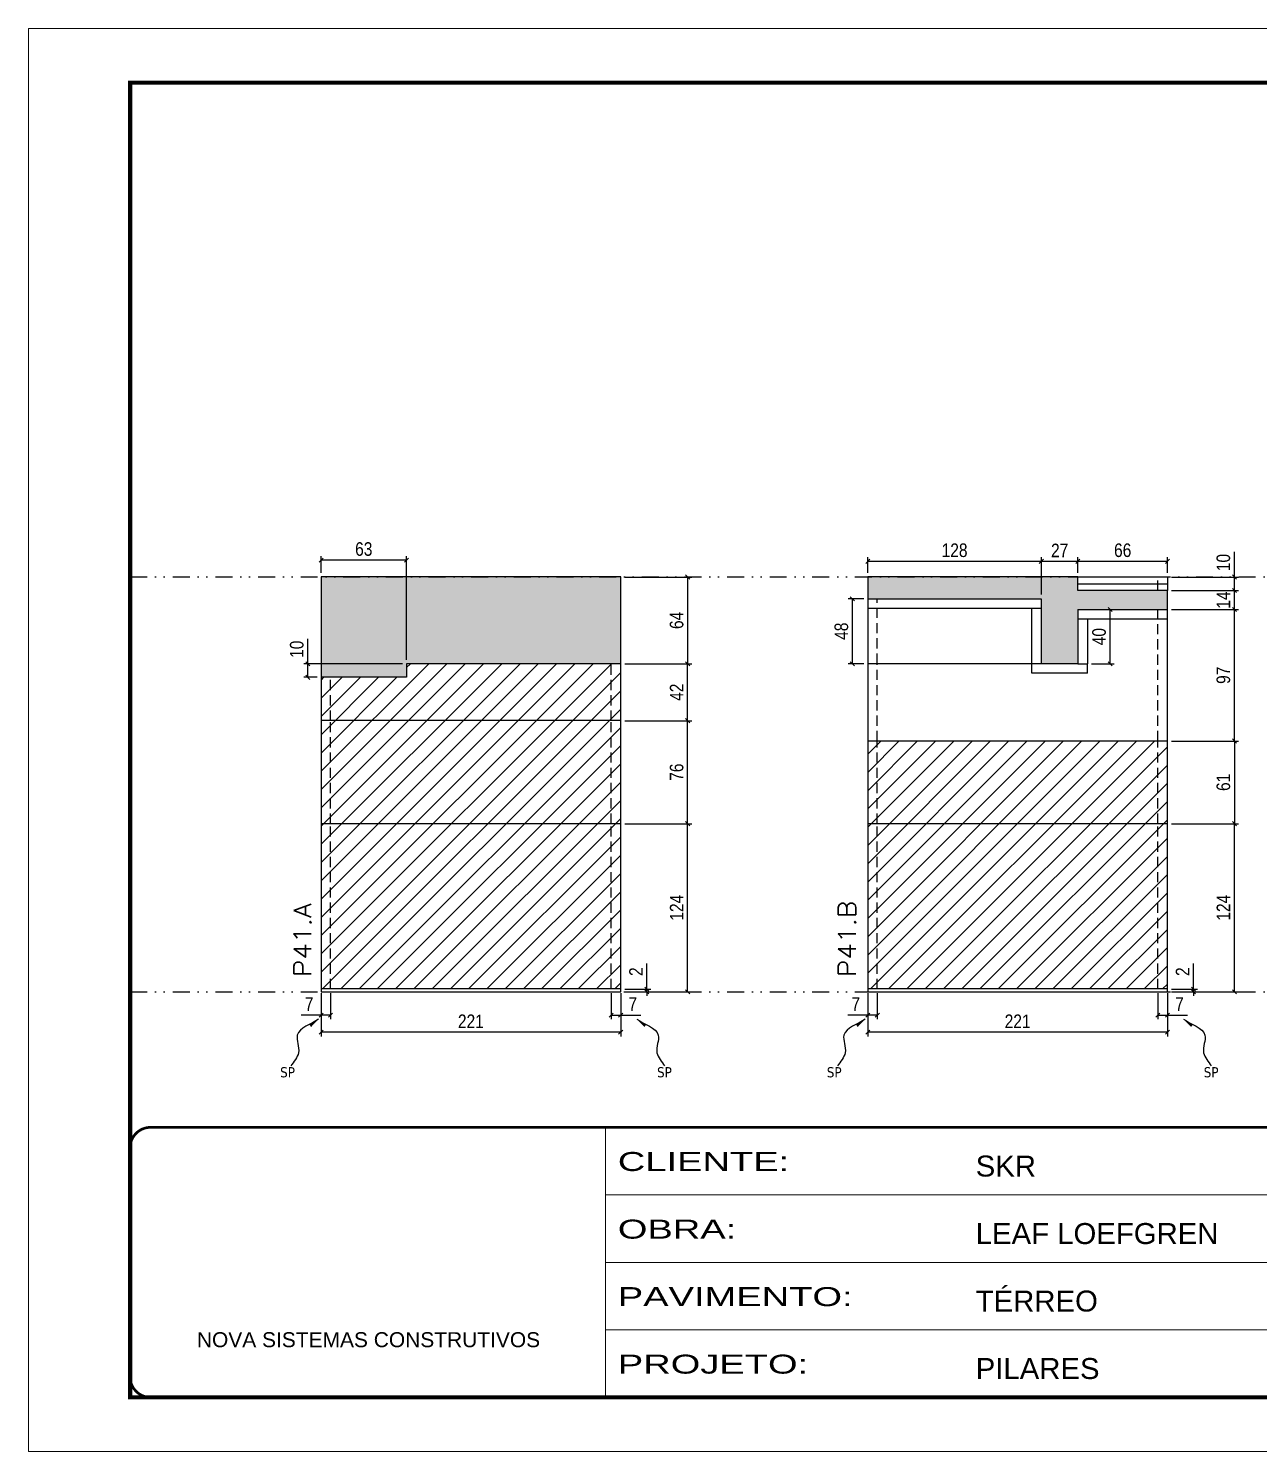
# Model space of a CAD drawing. Extents: x 14400 to 27878, y -21631 to 6985.
# Drawn here: x 17583 to 18491, y -8997 to -7947 of the extents above; entities that cross this region are included whole.
import ezdxf

# ---------------------------------------------------------------- set-up
doc = ezdxf.new("R2010")
doc.units = 0
for name, pattern in [('CONTINUO', [0]), ('DASHED', [0.75, 0.5, -0.25]), ('DIVIDE2', [0.625, 0.25, -0.125, 0, -0.125, 0, -0.125]), ('HIDDEN', [0.375, 0.25, -0.125])]:
    doc.linetypes.add(name, pattern=pattern)
for name, color, linetype in [('COTA', 241, 'Continuous'), ('Nível', 160, 'Continuous'), ('Painéis', 200, 'Continuous'), ('SARR_2.2x10', 60, 'Continuous'), ('SARR_2.2x7', 40, 'Continuous'), ('Sarrafo de Pressão', 42, 'HIDDEN'), ('texto', 7, 'Continuous')]:
    doc.layers.add(name, color=color, linetype=linetype)
for name, color, linetype, lineweight in [('Folhas', 255, 'Continuous', 9), ('Hachura', 251, 'Continuous', 9), ('SARRAFO DE PRESSAO', 251, 'DASHED', 9), ('Texto Seção', 7, 'Continuous', 15)]:
    doc.layers.add(name, color=color, linetype=linetype, lineweight=lineweight)
doc.styles.add('ARIAL', font='arial.ttf')
doc.styles.add('COTA TECNICA', font='techl___.ttf', dxfattribs={"height": 10})
doc.styles.add('COTA TECNICA-50', font='techl___.ttf', dxfattribs={"height": 10})
doc.styles.add('REGUA-120', font='ROMANS.shx', dxfattribs={"height": 15})
doc.styles.get("Standard").update_dxf_attribs({"font": 'arial.ttf'})
doc.styles.add('Tecnologia', font='')
doc.styles.get('Tecnologia').set_extended_font_data('Forgotten Futurist')
doc.dimstyles.new('COTA PAINEL-50', dxfattribs={"dimtxt": 10, "dimasz": 3, "dimexe": 3, "dimexo": 3, "dimgap": 3, "dimtad": 1, "dimdec": 1, "dimzin": 12, "dimdsep": 46, "dimtxsty": 'COTA TECNICA-50', "dimblk1": 'OBLIQUE', "dimblk2": 'OBLIQUE', "dimsah": 1, "dimcen": 0.9, "dimclrd": 4, "dimclre": 4, "dimclrt": 240, "dimadec": 1, "dimazin": 3, "dimtfac": 1, "dimtdec": 1, "dimtmove": 0, "dimatfit": 3, "dimfxl": 1, "dimtolj": 1, "dimtzin": 12, "dimarcsym": 0})
doc.dimstyles.new('PAINEL', dxfattribs={"dimtxt": 10, "dimasz": 3, "dimexe": 3, "dimexo": 3, "dimgap": 3, "dimtad": 1, "dimdec": 1, "dimzin": 12, "dimdsep": 46, "dimtxsty": 'COTA TECNICA', "dimblk1": 'OBLIQUE', "dimblk2": 'OBLIQUE', "dimsah": 1, "dimcen": 0.9, "dimclrd": 4, "dimclre": 4, "dimclrt": 240, "dimadec": 1, "dimazin": 3, "dimtfac": 1, "dimtdec": 1, "dimtmove": 0, "dimatfit": 3, "dimfxl": 1, "dimtolj": 1, "dimtzin": 12, "dimarcsym": 0})
doc.dimstyles.get("Standard").update_dxf_attribs({"dimtxt": 0.18, "dimasz": 0.18, "dimexe": 0.18, "dimexo": 0.0625, "dimgap": 0.09, "dimtad": 0, "dimtih": 1, "dimtoh": 1, "dimdec": 4, "dimzin": 0, "dimdsep": 46, "dimtxsty": 'Standard', "dimcen": 0.09, "dimadec": 0, "dimazin": 0, "dimtfac": 1, "dimtdec": 4, "dimtofl": 0, "dimtmove": 0, "dimatfit": 3, "dimfxl": 1, "dimtolj": 1, "dimtzin": 0, "dimarcsym": 0})

# ---------------------------------------------------------------- blocks, each defined once
blk = doc.blocks.new('9999999999')
at = {"color": 30, "linetype": 'CONTINUO'}
for p, q in [((98564.6, 34230.2), (98564.6, 34429.4)), ((98564.6, 34379.6), (99584, 34379.6)), ((98564.6, 34329.8), (99488, 34329.8)), ((98564.6, 34280), (99488, 34280))]:
    blk.add_line(p, q, dxfattribs=at)
at = {"color": 30, "linetype": 'CONTINUO', "const_width": 2}
blk.add_lwpolyline([(99584, 34230.2), (99584, 34414.4, 0.414214), (99569, 34429.4), (98229, 34429.4, 0.414214), (98214, 34414.4), (98214, 34245.2, 0.414214), (98229, 34230.2), (99584, 34230.2)], format="xyb", dxfattribs=at)
at = {"layer": 'Folhas'}
blk.add_lwpolyline([(98139, 34190.2), (99624, 34190.2), (99624, 35240.2), (98139, 35240.2)], close=True, dxfattribs=at)
at = {"layer": 'Folhas', "color": 30, "const_width": 3}
blk.add_lwpolyline([(98214, 34230.2), (99584, 34230.2), (99584, 35200.2), (98214, 35200.2)], close=True, dxfattribs=at)
at = {"color": 7, "linetype": 'Continuous', "ltscale": 5, "style": 'ARIAL'}
for s, height, p in [('SKR', 15.48, (98837.7, 34393.1)), ('LEAF LOEFGREN', 15.483, (98837.7, 34343.3)), ('TÉRREO', 15.48, (98837.7, 34293.5)), ('NOVA SISTEMAS CONSTRUTIVOS', 11.059, (98263.2, 34267.2)), ('PILARES', 15.48, (98837.7, 34243.7))]:
    blk.add_text(s, height=height, dxfattribs=at).set_placement(p)
at = {"layer": 'Folhas', "color": 7, "style": 'Tecnologia', "width": 1.5}
for s, p in [('CLIENTE:', (98573.7, 34397.2)), ('OBRA:', (98573.7, 34347.3)), ('PAVIMENTO:', (98573.7, 34297.5)), ('PROJETO:', (98573.7, 34247.7))]:
    blk.add_text(s, height=14, dxfattribs=at).set_placement(p)
blk = doc.blocks.new('_Oblique')
at = {"color": 0, "linetype": 'ByBlock', "lineweight": -2}
blk.add_line((-0.5, -0.5), (0.5, 0.5), dxfattribs=at)
blk = doc.blocks.new('*D1595')
at = {"layer": 'COTA', "color": 4, "lineweight": -2, "transparency": 16777216}
for p, q in [((17799.3, -8658.5), (17799.3, -8690.4)), ((18020.3, -8658.5), (18020.3, -8690.4)), ((18020.3, -8687.4), (17799.3, -8687.4))]:
    blk.add_line(p, q, dxfattribs=at)
at = {"layer": 'Defpoints', "color": 0, "transparency": 16777216}
for p in [(17799.3, -8655.5), (18020.3, -8655.5), (17799.3, -8687.4)]:
    blk.add_point(p, dxfattribs=at)
at = {"layer": 'COTA', "color": 4, "lineweight": -2, "transparency": 16777216, "xscale": 3, "yscale": 3, "zscale": 3, "rotation": 180}
blk.add_blockref('_Oblique', (17799.3, -8687.4), dxfattribs=at)
at = {"layer": 'COTA', "color": 4, "lineweight": -2, "transparency": 16777216, "xscale": 3, "yscale": 3, "zscale": 3}
blk.add_blockref('_Oblique', (18020.3, -8687.4), dxfattribs=at)
at = {"layer": 'COTA', "color": 240, "transparency": 16777216, "insert": (17909.8, -8679.3), "char_height": 10, "attachment_point": 5, "style": 'COTA TECNICA'}
blk.add_mtext('\\A1;221', dxfattribs=at)
blk = doc.blocks.new('*D1596')
at = {"layer": 'COTA', "color": 4, "lineweight": -2, "transparency": 16777216}
for p, q in [((18013.3, -8658.5), (18013.3, -8677.7)), ((18020.3, -8660.5), (18020.3, -8677.7)), ((18013.3, -8674.7), (18020.3, -8674.7)), ((18020.3, -8674.7), (18035.1, -8674.7))]:
    blk.add_line(p, q, dxfattribs=at)
at = {"layer": 'Defpoints', "color": 0, "transparency": 16777216}
for p in [(18013.3, -8655.5), (18020.3, -8657.5), (18020.3, -8674.7)]:
    blk.add_point(p, dxfattribs=at)
at = {"layer": 'COTA', "color": 4, "lineweight": -2, "transparency": 16777216, "xscale": 3, "yscale": 3, "zscale": 3, "rotation": 180}
blk.add_blockref('_Oblique', (18013.3, -8674.7), dxfattribs=at)
at = {"layer": 'COTA', "color": 4, "lineweight": -2, "transparency": 16777216, "xscale": 3, "yscale": 3, "zscale": 3}
blk.add_blockref('_Oblique', (18020.3, -8674.7), dxfattribs=at)
at = {"layer": 'COTA', "color": 240, "transparency": 16777216, "insert": (18029.2, -8666.6), "char_height": 10, "attachment_point": 5, "style": 'COTA TECNICA-50'}
blk.add_mtext('\\A1;7', dxfattribs=at)
blk = doc.blocks.new('*D1597')
at = {"layer": 'COTA', "color": 4, "lineweight": -2, "transparency": 16777216}
for p, q in [((17799.3, -8660.5), (17799.3, -8677.7)), ((17806.3, -8658.5), (17806.3, -8677.7)), ((17799.3, -8674.7), (17784.6, -8674.7)), ((17806.3, -8674.7), (17799.3, -8674.7))]:
    blk.add_line(p, q, dxfattribs=at)
at = {"layer": 'Defpoints', "color": 0, "transparency": 16777216}
for p in [(17799.3, -8657.5), (17806.3, -8655.5), (17799.3, -8674.7)]:
    blk.add_point(p, dxfattribs=at)
at = {"layer": 'COTA', "color": 4, "lineweight": -2, "transparency": 16777216, "xscale": 3, "yscale": 3, "zscale": 3, "rotation": 180}
blk.add_blockref('_Oblique', (17799.3, -8674.7), dxfattribs=at)
at = {"layer": 'COTA', "color": 4, "lineweight": -2, "transparency": 16777216, "xscale": 3, "yscale": 3, "zscale": 3}
blk.add_blockref('_Oblique', (17806.3, -8674.7), dxfattribs=at)
at = {"layer": 'COTA', "color": 240, "transparency": 16777216, "insert": (17790.5, -8666.6), "char_height": 10, "attachment_point": 5, "style": 'COTA TECNICA-50'}
blk.add_mtext('\\A1;7', dxfattribs=at)
blk = doc.blocks.new('*D1598')
at = {"layer": 'COTA', "color": 4, "lineweight": -2, "transparency": 16777216}
for p, q in [((18039.6, -8655.5), (18039.6, -8636.7)), ((18023.3, -8655.5), (18042.6, -8655.5)), ((18023.3, -8657.5), (18042.6, -8657.5)), ((18039.6, -8657.5), (18039.6, -8655.5)), ((18039.6, -8657.5), (18039.6, -8660.5))]:
    blk.add_line(p, q, dxfattribs=at)
at = {"layer": 'Defpoints', "color": 0, "transparency": 16777216}
for p in [(18020.3, -8655.5), (18020.3, -8657.5), (18039.6, -8657.5)]:
    blk.add_point(p, dxfattribs=at)
at = {"layer": 'COTA', "color": 4, "lineweight": -2, "transparency": 16777216, "xscale": 3, "yscale": 3, "zscale": 3}
for p, rotation in [((18039.6, -8655.5), 270), ((18039.6, -8657.5), 90)]:
    blk.add_blockref('_Oblique', p, dxfattribs=dict(at, rotation=rotation))
at = {"layer": 'COTA', "color": 240, "transparency": 16777216, "insert": (18031.6, -8642.7), "char_height": 10, "attachment_point": 5, "rotation": 90, "style": 'COTA TECNICA-50'}
blk.add_mtext('\\A1;2', dxfattribs=at)
blk = doc.blocks.new('*D1599')
at = {"layer": 'COTA', "color": 4, "linetype": 'ByBlock', "lineweight": -2, "transparency": 16777216}
for p, q in [((18023.3, -8533.5), (18072.7, -8533.5)), ((18069.7, -8657.5), (18069.7, -8533.5)), ((18023.3, -8657.5), (18072.7, -8657.5))]:
    blk.add_line(p, q, dxfattribs=at)
at = {"layer": 'Defpoints', "color": 0, "linetype": 'ByBlock', "transparency": 16777216}
for p in [(18020.3, -8533.5), (18069.7, -8533.5), (18020.3, -8657.5)]:
    blk.add_point(p, dxfattribs=at)
at = {"layer": 'COTA', "color": 4, "linetype": 'ByBlock', "lineweight": -2, "transparency": 16777216, "xscale": 3, "yscale": 3, "zscale": 3}
for p, rotation in [((18069.7, -8533.5), 90), ((18069.7, -8657.5), 270)]:
    blk.add_blockref('_Oblique', p, dxfattribs=dict(at, rotation=rotation))
at = {"layer": 'COTA', "color": 240, "linetype": 'ByBlock', "transparency": 16777216, "insert": (18061.6, -8595.5), "char_height": 10, "attachment_point": 5, "rotation": 90, "style": 'COTA TECNICA'}
blk.add_mtext('\\A1;124', dxfattribs=at)
blk = doc.blocks.new('*D1600')
at = {"layer": 'COTA', "color": 4, "linetype": 'ByBlock', "lineweight": -2, "transparency": 16777216}
for p, q in [((18023.3, -8533.5), (18072.7, -8533.5)), ((18069.7, -8657.5), (18069.7, -8533.5)), ((18023.3, -8657.5), (18072.7, -8657.5))]:
    blk.add_line(p, q, dxfattribs=at)
at = {"layer": 'Defpoints', "color": 0, "linetype": 'ByBlock', "transparency": 16777216}
for p in [(18020.3, -8533.5), (18069.7, -8533.5), (18020.3, -8657.5)]:
    blk.add_point(p, dxfattribs=at)
at = {"layer": 'COTA', "color": 4, "linetype": 'ByBlock', "lineweight": -2, "transparency": 16777216, "xscale": 3, "yscale": 3, "zscale": 3}
for p, rotation in [((18069.7, -8533.5), 90), ((18069.7, -8657.5), 270)]:
    blk.add_blockref('_Oblique', p, dxfattribs=dict(at, rotation=rotation))
at = {"layer": 'COTA', "color": 240, "linetype": 'ByBlock', "transparency": 16777216, "insert": (18061.6, -8595.5), "char_height": 10, "attachment_point": 5, "rotation": 90, "style": 'COTA TECNICA'}
blk.add_mtext('\\A1;124', dxfattribs=at)
blk = doc.blocks.new('*D1606')
at = {"layer": 'COTA', "color": 4, "lineweight": -2, "transparency": 16777216}
for p, q in [((18023.3, -8457.5), (18072.7, -8457.5)), ((18069.7, -8533.5), (18069.7, -8457.5)), ((18023.3, -8533.5), (18072.7, -8533.5))]:
    blk.add_line(p, q, dxfattribs=at)
at = {"layer": 'Defpoints', "color": 0, "transparency": 16777216}
for p in [(18020.3, -8457.5), (18069.7, -8457.5), (18020.3, -8533.5)]:
    blk.add_point(p, dxfattribs=at)
at = {"layer": 'COTA', "color": 4, "lineweight": -2, "transparency": 16777216, "xscale": 3, "yscale": 3, "zscale": 3}
for p, rotation in [((18069.7, -8457.5), 90), ((18069.7, -8533.5), 270)]:
    blk.add_blockref('_Oblique', p, dxfattribs=dict(at, rotation=rotation))
at = {"layer": 'COTA', "color": 240, "transparency": 16777216, "insert": (18061.6, -8495.5), "char_height": 10, "attachment_point": 5, "rotation": 90, "style": 'COTA TECNICA'}
blk.add_mtext('\\A1;76', dxfattribs=at)
blk = doc.blocks.new('*D1604')
at = {"layer": 'COTA', "color": 4, "lineweight": -2, "transparency": 16777216}
for p, q in [((18023.3, -8351.5), (18072.7, -8351.5)), ((18069.7, -8351.5), (18069.7, -8415.5)), ((18023.3, -8415.5), (18072.7, -8415.5))]:
    blk.add_line(p, q, dxfattribs=at)
at = {"layer": 'Defpoints', "color": 0, "transparency": 16777216}
for p in [(18020.3, -8351.5), (18020.3, -8415.5), (18069.7, -8415.5)]:
    blk.add_point(p, dxfattribs=at)
at = {"layer": 'COTA', "color": 4, "lineweight": -2, "transparency": 16777216, "xscale": 3, "yscale": 3, "zscale": 3}
for p, rotation in [((18069.7, -8351.5), 90), ((18069.7, -8415.5), 270)]:
    blk.add_blockref('_Oblique', p, dxfattribs=dict(at, rotation=rotation))
at = {"layer": 'COTA', "color": 240, "transparency": 16777216, "insert": (18061.6, -8383.5), "char_height": 10, "attachment_point": 5, "rotation": 90, "style": 'COTA TECNICA'}
blk.add_mtext('\\A1;64', dxfattribs=at)
blk = doc.blocks.new('*D1589')
at = {"layer": 'COTA', "color": 4, "lineweight": -2, "transparency": 16777216}
for p, q in [((18202.6, -8658.5), (18202.6, -8690.4)), ((18423.6, -8658.5), (18423.6, -8690.4)), ((18423.6, -8687.4), (18202.6, -8687.4))]:
    blk.add_line(p, q, dxfattribs=at)
at = {"layer": 'Defpoints', "color": 0, "transparency": 16777216}
for p in [(18202.6, -8655.5), (18423.6, -8655.5), (18202.6, -8687.4)]:
    blk.add_point(p, dxfattribs=at)
at = {"layer": 'COTA', "color": 4, "lineweight": -2, "transparency": 16777216, "xscale": 3, "yscale": 3, "zscale": 3, "rotation": 180}
blk.add_blockref('_Oblique', (18202.6, -8687.4), dxfattribs=at)
at = {"layer": 'COTA', "color": 4, "lineweight": -2, "transparency": 16777216, "xscale": 3, "yscale": 3, "zscale": 3}
blk.add_blockref('_Oblique', (18423.6, -8687.4), dxfattribs=at)
at = {"layer": 'COTA', "color": 240, "transparency": 16777216, "insert": (18313.1, -8679.3), "char_height": 10, "attachment_point": 5, "style": 'COTA TECNICA'}
blk.add_mtext('\\A1;221', dxfattribs=at)
blk = doc.blocks.new('*D1590')
at = {"layer": 'COTA', "color": 4, "lineweight": -2, "transparency": 16777216}
for p, q in [((18416.6, -8658.5), (18416.6, -8677.7)), ((18423.6, -8660.5), (18423.6, -8677.7)), ((18416.6, -8674.7), (18423.6, -8674.7)), ((18423.6, -8674.7), (18438.3, -8674.7))]:
    blk.add_line(p, q, dxfattribs=at)
at = {"layer": 'Defpoints', "color": 0, "transparency": 16777216}
for p in [(18416.6, -8655.5), (18423.6, -8657.5), (18423.6, -8674.7)]:
    blk.add_point(p, dxfattribs=at)
at = {"layer": 'COTA', "color": 4, "lineweight": -2, "transparency": 16777216, "xscale": 3, "yscale": 3, "zscale": 3, "rotation": 180}
blk.add_blockref('_Oblique', (18416.6, -8674.7), dxfattribs=at)
at = {"layer": 'COTA', "color": 4, "lineweight": -2, "transparency": 16777216, "xscale": 3, "yscale": 3, "zscale": 3}
blk.add_blockref('_Oblique', (18423.6, -8674.7), dxfattribs=at)
at = {"layer": 'COTA', "color": 240, "transparency": 16777216, "insert": (18432.5, -8666.6), "char_height": 10, "attachment_point": 5, "style": 'COTA TECNICA-50'}
blk.add_mtext('\\A1;7', dxfattribs=at)
blk = doc.blocks.new('*D1591')
at = {"layer": 'COTA', "color": 4, "lineweight": -2, "transparency": 16777216}
for p, q in [((18202.6, -8660.5), (18202.6, -8677.7)), ((18209.6, -8658.5), (18209.6, -8677.7)), ((18202.6, -8674.7), (18187.9, -8674.7)), ((18209.6, -8674.7), (18202.6, -8674.7))]:
    blk.add_line(p, q, dxfattribs=at)
at = {"layer": 'Defpoints', "color": 0, "transparency": 16777216}
for p in [(18202.6, -8657.5), (18209.6, -8655.5), (18202.6, -8674.7)]:
    blk.add_point(p, dxfattribs=at)
at = {"layer": 'COTA', "color": 4, "lineweight": -2, "transparency": 16777216, "xscale": 3, "yscale": 3, "zscale": 3, "rotation": 180}
blk.add_blockref('_Oblique', (18202.6, -8674.7), dxfattribs=at)
at = {"layer": 'COTA', "color": 4, "lineweight": -2, "transparency": 16777216, "xscale": 3, "yscale": 3, "zscale": 3}
blk.add_blockref('_Oblique', (18209.6, -8674.7), dxfattribs=at)
at = {"layer": 'COTA', "color": 240, "transparency": 16777216, "insert": (18193.7, -8666.6), "char_height": 10, "attachment_point": 5, "style": 'COTA TECNICA-50'}
blk.add_mtext('\\A1;7', dxfattribs=at)
blk = doc.blocks.new('*D1592')
at = {"layer": 'COTA', "color": 4, "lineweight": -2, "transparency": 16777216}
for p, q in [((18442.8, -8655.5), (18442.8, -8636.7)), ((18426.6, -8655.5), (18445.8, -8655.5)), ((18426.6, -8657.5), (18445.8, -8657.5)), ((18442.8, -8657.5), (18442.8, -8655.5)), ((18442.8, -8657.5), (18442.8, -8660.5))]:
    blk.add_line(p, q, dxfattribs=at)
at = {"layer": 'Defpoints', "color": 0, "transparency": 16777216}
for p in [(18423.6, -8655.5), (18423.6, -8657.5), (18442.8, -8657.5)]:
    blk.add_point(p, dxfattribs=at)
at = {"layer": 'COTA', "color": 4, "lineweight": -2, "transparency": 16777216, "xscale": 3, "yscale": 3, "zscale": 3}
for p, rotation in [((18442.8, -8655.5), 270), ((18442.8, -8657.5), 90)]:
    blk.add_blockref('_Oblique', p, dxfattribs=dict(at, rotation=rotation))
at = {"layer": 'COTA', "color": 240, "transparency": 16777216, "insert": (18434.8, -8642.7), "char_height": 10, "attachment_point": 5, "rotation": 90, "style": 'COTA TECNICA-50'}
blk.add_mtext('\\A1;2', dxfattribs=at)
blk = doc.blocks.new('*D1593')
at = {"layer": 'COTA', "color": 4, "linetype": 'ByBlock', "lineweight": -2, "transparency": 16777216}
for p, q in [((18426.6, -8533.5), (18476, -8533.5)), ((18473, -8657.5), (18473, -8533.5)), ((18426.6, -8657.5), (18476, -8657.5))]:
    blk.add_line(p, q, dxfattribs=at)
at = {"layer": 'Defpoints', "color": 0, "linetype": 'ByBlock', "transparency": 16777216}
for p in [(18423.6, -8533.5), (18473, -8533.5), (18423.6, -8657.5)]:
    blk.add_point(p, dxfattribs=at)
at = {"layer": 'COTA', "color": 4, "linetype": 'ByBlock', "lineweight": -2, "transparency": 16777216, "xscale": 3, "yscale": 3, "zscale": 3}
for p, rotation in [((18473, -8533.5), 90), ((18473, -8657.5), 270)]:
    blk.add_blockref('_Oblique', p, dxfattribs=dict(at, rotation=rotation))
at = {"layer": 'COTA', "color": 240, "linetype": 'ByBlock', "transparency": 16777216, "insert": (18464.9, -8595.5), "char_height": 10, "attachment_point": 5, "rotation": 90, "style": 'COTA TECNICA'}
blk.add_mtext('\\A1;124', dxfattribs=at)
blk = doc.blocks.new('*D1594')
at = {"layer": 'COTA', "color": 4, "linetype": 'ByBlock', "lineweight": -2, "transparency": 16777216}
for p, q in [((18426.6, -8533.5), (18476, -8533.5)), ((18473, -8657.5), (18473, -8533.5)), ((18426.6, -8657.5), (18476, -8657.5))]:
    blk.add_line(p, q, dxfattribs=at)
at = {"layer": 'Defpoints', "color": 0, "linetype": 'ByBlock', "transparency": 16777216}
for p in [(18423.6, -8533.5), (18473, -8533.5), (18423.6, -8657.5)]:
    blk.add_point(p, dxfattribs=at)
at = {"layer": 'COTA', "color": 4, "linetype": 'ByBlock', "lineweight": -2, "transparency": 16777216, "xscale": 3, "yscale": 3, "zscale": 3}
for p, rotation in [((18473, -8533.5), 90), ((18473, -8657.5), 270)]:
    blk.add_blockref('_Oblique', p, dxfattribs=dict(at, rotation=rotation))
at = {"layer": 'COTA', "color": 240, "linetype": 'ByBlock', "transparency": 16777216, "insert": (18464.9, -8595.5), "char_height": 10, "attachment_point": 5, "rotation": 90, "style": 'COTA TECNICA'}
blk.add_mtext('\\A1;124', dxfattribs=at)
blk = doc.blocks.new('*D1605')
at = {"layer": 'COTA', "color": 4, "lineweight": -2, "transparency": 16777216}
for p, q in [((18426.6, -8375.5), (18476, -8375.5)), ((18473, -8472.5), (18473, -8375.5)), ((18426.6, -8472.5), (18476, -8472.5))]:
    blk.add_line(p, q, dxfattribs=at)
at = {"layer": 'Defpoints', "color": 0, "transparency": 16777216}
for p in [(18423.6, -8375.5), (18473, -8375.5), (18423.6, -8472.5)]:
    blk.add_point(p, dxfattribs=at)
at = {"layer": 'COTA', "color": 4, "lineweight": -2, "transparency": 16777216, "xscale": 3, "yscale": 3, "zscale": 3}
for p, rotation in [((18473, -8375.5), 90), ((18473, -8472.5), 270)]:
    blk.add_blockref('_Oblique', p, dxfattribs=dict(at, rotation=rotation))
at = {"layer": 'COTA', "color": 240, "transparency": 16777216, "insert": (18464.9, -8424), "char_height": 10, "attachment_point": 5, "rotation": 90, "style": 'COTA TECNICA'}
blk.add_mtext('\\A1;97', dxfattribs=at)
blk = doc.blocks.new('*D1608')
at = {"layer": 'COTA', "color": 4, "lineweight": -2, "transparency": 16777216}
for p, q in [((18426.6, -8361.5), (18476, -8361.5)), ((18473, -8375.5), (18473, -8361.5)), ((18426.6, -8375.5), (18476, -8375.5))]:
    blk.add_line(p, q, dxfattribs=at)
at = {"layer": 'Defpoints', "color": 0, "transparency": 16777216}
for p in [(18423.6, -8361.5), (18473, -8361.5), (18423.6, -8375.5)]:
    blk.add_point(p, dxfattribs=at)
at = {"layer": 'COTA', "color": 4, "lineweight": -2, "transparency": 16777216, "xscale": 3, "yscale": 3, "zscale": 3}
for p, rotation in [((18473, -8361.5), 90), ((18473, -8375.5), 270)]:
    blk.add_blockref('_Oblique', p, dxfattribs=dict(at, rotation=rotation))
at = {"layer": 'COTA', "color": 240, "transparency": 16777216, "insert": (18464.9, -8368.5), "char_height": 10, "attachment_point": 5, "rotation": 90, "style": 'COTA TECNICA'}
blk.add_mtext('\\A1;14', dxfattribs=at)
blk = doc.blocks.new('*D1609')
at = {"layer": 'COTA', "color": 4, "lineweight": -2, "transparency": 16777216}
for p, q in [((18426.6, -8472.5), (18476, -8472.5)), ((18473, -8472.5), (18473, -8533.5)), ((18426.6, -8533.5), (18476, -8533.5))]:
    blk.add_line(p, q, dxfattribs=at)
at = {"layer": 'Defpoints', "color": 0, "transparency": 16777216}
for p in [(18423.6, -8472.5), (18423.6, -8533.5), (18473, -8533.5)]:
    blk.add_point(p, dxfattribs=at)
at = {"layer": 'COTA', "color": 4, "lineweight": -2, "transparency": 16777216, "xscale": 3, "yscale": 3, "zscale": 3}
for p, rotation in [((18473, -8472.5), 90), ((18473, -8533.5), 270)]:
    blk.add_blockref('_Oblique', p, dxfattribs=dict(at, rotation=rotation))
at = {"layer": 'COTA', "color": 240, "transparency": 16777216, "insert": (18464.9, -8503), "char_height": 10, "attachment_point": 5, "rotation": 90, "style": 'COTA TECNICA'}
blk.add_mtext('\\A1;61', dxfattribs=at)
blk = doc.blocks.new('*D2380')
at = {"layer": 'COTA', "color": 4, "lineweight": -2, "transparency": 16777216}
for p, q in [((18023.3, -8415.5), (18072.7, -8415.5)), ((18069.7, -8457.5), (18069.7, -8415.5)), ((18023.3, -8457.5), (18072.7, -8457.5))]:
    blk.add_line(p, q, dxfattribs=at)
at = {"layer": 'Defpoints', "color": 0, "transparency": 16777216}
for p in [(18020.3, -8415.5), (18069.7, -8415.5), (18020.3, -8457.5)]:
    blk.add_point(p, dxfattribs=at)
at = {"layer": 'COTA', "color": 4, "lineweight": -2, "transparency": 16777216, "xscale": 3, "yscale": 3, "zscale": 3}
for p, rotation in [((18069.7, -8415.5), 90), ((18069.7, -8457.5), 270)]:
    blk.add_blockref('_Oblique', p, dxfattribs=dict(at, rotation=rotation))
at = {"layer": 'COTA', "color": 240, "transparency": 16777216, "insert": (18061.6, -8436.5), "char_height": 10, "attachment_point": 5, "rotation": 90, "style": 'COTA TECNICA'}
blk.add_mtext('\\A1;42', dxfattribs=at)
blk = doc.blocks.new('*D2381')
at = {"layer": 'COTA', "color": 4, "lineweight": -2, "transparency": 16777216}
for p, q in [((17799.3, -8348.5), (17799.3, -8336.1)), ((17862.3, -8412.5), (17862.3, -8336.1)), ((17862.3, -8339.1), (17799.3, -8339.1))]:
    blk.add_line(p, q, dxfattribs=at)
at = {"layer": 'Defpoints', "color": 0, "transparency": 16777216}
for p in [(17799.3, -8339.1), (17799.3, -8351.5), (17862.3, -8415.5)]:
    blk.add_point(p, dxfattribs=at)
at = {"layer": 'COTA', "color": 4, "lineweight": -2, "transparency": 16777216, "xscale": 3, "yscale": 3, "zscale": 3, "rotation": 180}
blk.add_blockref('_Oblique', (17799.3, -8339.1), dxfattribs=at)
at = {"layer": 'COTA', "color": 4, "lineweight": -2, "transparency": 16777216, "xscale": 3, "yscale": 3, "zscale": 3}
blk.add_blockref('_Oblique', (17862.3, -8339.1), dxfattribs=at)
at = {"layer": 'COTA', "color": 240, "transparency": 16777216, "insert": (17830.8, -8330.9), "char_height": 10, "attachment_point": 5, "style": 'COTA TECNICA'}
blk.add_mtext('\\A1;63', dxfattribs=at)
blk = doc.blocks.new('*D2382')
at = {"layer": 'COTA', "color": 4, "lineweight": -2, "transparency": 16777216}
for p, q in [((17789.5, -8415.5), (17789.5, -8397)), ((17859.3, -8415.5), (17786.5, -8415.5)), ((17789.5, -8425.5), (17789.5, -8415.5)), ((17796.3, -8425.5), (17786.5, -8425.5))]:
    blk.add_line(p, q, dxfattribs=at)
at = {"layer": 'Defpoints', "color": 0, "transparency": 16777216}
for p in [(17789.5, -8415.5), (17862.3, -8415.5), (17799.3, -8425.5)]:
    blk.add_point(p, dxfattribs=at)
at = {"layer": 'COTA', "color": 4, "lineweight": -2, "transparency": 16777216, "xscale": 3, "yscale": 3, "zscale": 3}
for p, rotation in [((17789.5, -8415.5), 90), ((17789.5, -8425.5), 270)]:
    blk.add_blockref('_Oblique', p, dxfattribs=dict(at, rotation=rotation))
at = {"layer": 'COTA', "color": 240, "transparency": 16777216, "insert": (17781.4, -8404.8), "char_height": 10, "attachment_point": 5, "rotation": 90, "style": 'COTA TECNICA'}
blk.add_mtext('\\A1;10', dxfattribs=at)
blk = doc.blocks.new('*D2383')
at = {"layer": 'COTA', "color": 4, "lineweight": -2, "transparency": 16777216}
for p, q in [((18473, -8351.5), (18473, -8333)), ((18426.6, -8351.5), (18476, -8351.5)), ((18473, -8361.5), (18473, -8351.5)), ((18426.6, -8361.5), (18476, -8361.5))]:
    blk.add_line(p, q, dxfattribs=at)
at = {"layer": 'Defpoints', "color": 0, "transparency": 16777216}
for p in [(18423.6, -8351.5), (18473, -8351.5), (18423.6, -8361.5)]:
    blk.add_point(p, dxfattribs=at)
at = {"layer": 'COTA', "color": 4, "lineweight": -2, "transparency": 16777216, "xscale": 3, "yscale": 3, "zscale": 3}
for p, rotation in [((18473, -8351.5), 90), ((18473, -8361.5), 270)]:
    blk.add_blockref('_Oblique', p, dxfattribs=dict(at, rotation=rotation))
at = {"layer": 'COTA', "color": 240, "transparency": 16777216, "insert": (18464.9, -8340.8), "char_height": 10, "attachment_point": 5, "rotation": 90, "style": 'COTA TECNICA'}
blk.add_mtext('\\A1;10', dxfattribs=at)
blk = doc.blocks.new('*D2384')
at = {"layer": 'COTA', "color": 4, "lineweight": -2, "transparency": 16777216}
for p, q in [((18199.6, -8367.5), (18188.2, -8367.5)), ((18191.2, -8415.5), (18191.2, -8367.5)), ((18199.6, -8415.5), (18188.2, -8415.5))]:
    blk.add_line(p, q, dxfattribs=at)
at = {"layer": 'Defpoints', "color": 0, "transparency": 16777216}
for p in [(18191.2, -8367.5), (18202.6, -8367.5), (18202.6, -8415.5)]:
    blk.add_point(p, dxfattribs=at)
at = {"layer": 'COTA', "color": 4, "lineweight": -2, "transparency": 16777216, "xscale": 3, "yscale": 3, "zscale": 3}
for p, rotation in [((18191.2, -8367.5), 90), ((18191.2, -8415.5), 270)]:
    blk.add_blockref('_Oblique', p, dxfattribs=dict(at, rotation=rotation))
at = {"layer": 'COTA', "color": 240, "transparency": 16777216, "insert": (18183.1, -8391.5), "char_height": 10, "attachment_point": 5, "rotation": 90, "style": 'COTA TECNICA'}
blk.add_mtext('\\A1;48', dxfattribs=at)
blk = doc.blocks.new('*D2385')
at = {"layer": 'COTA', "color": 4, "lineweight": -2, "transparency": 16777216}
for p, q in [((18202.6, -8348.5), (18202.6, -8336.9)), ((18330.6, -8364.5), (18330.6, -8336.9)), ((18202.6, -8339.9), (18330.6, -8339.9))]:
    blk.add_line(p, q, dxfattribs=at)
at = {"layer": 'Defpoints', "color": 0, "transparency": 16777216}
for p in [(18330.6, -8339.9), (18202.6, -8351.5), (18330.6, -8367.5)]:
    blk.add_point(p, dxfattribs=at)
at = {"layer": 'COTA', "color": 4, "lineweight": -2, "transparency": 16777216, "xscale": 3, "yscale": 3, "zscale": 3, "rotation": 180}
blk.add_blockref('_Oblique', (18202.6, -8339.9), dxfattribs=at)
at = {"layer": 'COTA', "color": 4, "lineweight": -2, "transparency": 16777216, "xscale": 3, "yscale": 3, "zscale": 3}
blk.add_blockref('_Oblique', (18330.6, -8339.9), dxfattribs=at)
at = {"layer": 'COTA', "color": 240, "transparency": 16777216, "insert": (18266.6, -8331.8), "char_height": 10, "attachment_point": 5, "style": 'COTA TECNICA'}
blk.add_mtext('\\A1;128', dxfattribs=at)
blk = doc.blocks.new('*D2386')
at = {"layer": 'COTA', "color": 4, "lineweight": -2, "transparency": 16777216}
for p, q in [((18330.6, -8364.5), (18330.6, -8336.9)), ((18357.6, -8348.5), (18357.6, -8336.9)), ((18330.6, -8339.9), (18357.6, -8339.9))]:
    blk.add_line(p, q, dxfattribs=at)
at = {"layer": 'Defpoints', "color": 0, "transparency": 16777216}
for p in [(18357.6, -8339.9), (18357.6, -8351.5), (18330.6, -8367.5)]:
    blk.add_point(p, dxfattribs=at)
at = {"layer": 'COTA', "color": 4, "lineweight": -2, "transparency": 16777216, "xscale": 3, "yscale": 3, "zscale": 3, "rotation": 180}
blk.add_blockref('_Oblique', (18330.6, -8339.9), dxfattribs=at)
at = {"layer": 'COTA', "color": 4, "lineweight": -2, "transparency": 16777216, "xscale": 3, "yscale": 3, "zscale": 3}
blk.add_blockref('_Oblique', (18357.6, -8339.9), dxfattribs=at)
at = {"layer": 'COTA', "color": 240, "transparency": 16777216, "insert": (18344.1, -8331.9), "char_height": 10, "attachment_point": 5, "style": 'COTA TECNICA'}
blk.add_mtext('\\A1;27', dxfattribs=at)
blk = doc.blocks.new('*D2387')
at = {"layer": 'COTA', "color": 4, "lineweight": -2, "transparency": 16777216}
for p, q in [((18357.6, -8348.5), (18357.6, -8336.9)), ((18423.6, -8348.5), (18423.6, -8336.9)), ((18357.6, -8339.9), (18423.6, -8339.9))]:
    blk.add_line(p, q, dxfattribs=at)
at = {"layer": 'Defpoints', "color": 0, "transparency": 16777216}
for p in [(18423.6, -8339.9), (18357.6, -8351.5), (18423.6, -8351.5)]:
    blk.add_point(p, dxfattribs=at)
at = {"layer": 'COTA', "color": 4, "lineweight": -2, "transparency": 16777216, "xscale": 3, "yscale": 3, "zscale": 3, "rotation": 180}
blk.add_blockref('_Oblique', (18357.6, -8339.9), dxfattribs=at)
at = {"layer": 'COTA', "color": 4, "lineweight": -2, "transparency": 16777216, "xscale": 3, "yscale": 3, "zscale": 3}
blk.add_blockref('_Oblique', (18423.6, -8339.9), dxfattribs=at)
at = {"layer": 'COTA', "color": 240, "transparency": 16777216, "insert": (18390.6, -8331.8), "char_height": 10, "attachment_point": 5, "style": 'COTA TECNICA'}
blk.add_mtext('\\A1;66', dxfattribs=at)
blk = doc.blocks.new('*D2690')
at = {"layer": 'COTA', "color": 4, "lineweight": -2, "transparency": 16777216}
for p, q in [((18360.6, -8375.5), (18384.3, -8375.5)), ((18381.3, -8415.5), (18381.3, -8375.5)), ((18367.6, -8415.5), (18384.3, -8415.5))]:
    blk.add_line(p, q, dxfattribs=at)
at = {"layer": 'Defpoints', "color": 0, "transparency": 16777216}
for p in [(18357.6, -8375.5), (18381.3, -8375.5), (18364.6, -8415.5)]:
    blk.add_point(p, dxfattribs=at)
at = {"layer": 'COTA', "color": 4, "lineweight": -2, "transparency": 16777216, "xscale": 3, "yscale": 3, "zscale": 3}
for p, rotation in [((18381.3, -8375.5), 90), ((18381.3, -8415.5), 270)]:
    blk.add_blockref('_Oblique', p, dxfattribs=dict(at, rotation=rotation))
at = {"layer": 'COTA', "color": 240, "transparency": 16777216, "insert": (18373.2, -8395.5), "char_height": 10, "attachment_point": 5, "rotation": 90, "style": 'COTA TECNICA'}
blk.add_mtext('\\A1;40', dxfattribs=at)

msp = doc.modelspace()

# ---------------------------------------------------------------- hatches: boundary and pattern name
at = {"layer": 'COTA'}
h = msp.add_hatch(dxfattribs=at)
h.set_pattern_fill('AR-CONC', color=256, scale=0.03)
h.set_pattern_definition([(50, (-70.63, 0), (5.4655401, -0.4781726), [0.5715, -6.2865]), (355, (-70.63, 0), (-1.0573026, 5.7317054), [0.4572, -5.0292175]), (100.451445, (-70.1745, -0.04), (4.4082374, 5.2535326), [0.4857003, -5.3427073]), (46.1842, (-70.63, 1.524), (8.1323712, -1.2612698), [0.85725, -9.42975]), (96.635558, (-69.952, 1.419), (7.122124, 7.4227837), [0.7285507, -8.0140682]), (351.18415, (-70.63, 1.524), (7.122124, 7.4227837), [0.685799, -7.543792]), (21, (-69.868, 1.143), (4.5484317, -3.0679559), [0.5715, -6.2865]), (326, (-69.868, 1.143), (1.8540609, 5.525639), [0.4572, -5.0292]), (71.451445, (-69.489, 0.8873), (6.4024926, 2.457683), [0.4857003, -5.3426981]), (37.5, (-70.63, 0), (0.0926581, 2.53665117), [0, -4.96824, 0, -5.1054, 0, -5.04825]), (7.5, (-70.63, 0), (2.00458988, 3.00541724), [0, -2.91084, 0, -4.85394, 0, -1.92405]), (327.5, (-72.3292, 0), (4.06771786, -0.17186232), [0, -1.905, 0, -5.9436, 0, -7.8867]), (317.5, (-73.0912, 0), (4.44387544, 0.7627947), [0, -2.4765, 0, -3.94716, 0, -5.6007])])
h.paths.add_polyline_path([(18020.35, -8351.47), (17799.35, -8351.47), (17799.35, -8425.47), (17862.35, -8425.47), (17862.35, -8415.47), (18020.35, -8415.47)])
h = msp.add_hatch(dxfattribs=at)
h.set_pattern_fill('AR-CONC', color=256, scale=0.03)
h.set_pattern_definition([(50, (-138.9056, 0), (5.4655401, -0.4781726), [0.5715, -6.2865]), (355, (-138.9056, 0), (-1.0573026, 5.7317054), [0.4572, -5.0292175]), (100.451445, (-138.45, -0.04), (4.4082374, 5.2535326), [0.4857003, -5.3427073]), (46.1842, (-138.9056, 1.524), (8.1323712, -1.2612698), [0.85725, -9.42975]), (96.635558, (-138.228, 1.419), (7.122124, 7.4227837), [0.7285507, -8.0140682]), (351.18415, (-138.9056, 1.524), (7.122124, 7.4227837), [0.685799, -7.543792]), (21, (-138.1436, 1.143), (4.5484317, -3.0679559), [0.5715, -6.2865]), (326, (-138.1436, 1.143), (1.8540609, 5.525639), [0.4572, -5.0292]), (71.451445, (-137.7645, 0.8873), (6.4024926, 2.457683), [0.4857003, -5.3426981]), (37.5, (-138.9056, 0), (0.0926581, 2.53665117), [0, -4.96824, 0, -5.1054, 0, -5.04825]), (7.5, (-138.9056, 0), (2.00458988, 3.00541724), [0, -2.91084, 0, -4.85394, 0, -1.92405]), (327.5, (-140.6048, 0), (4.06771786, -0.17186232), [0, -1.905, 0, -5.9436, 0, -7.8867]), (317.5, (-141.367, 0), (4.44387544, 0.7627947), [0, -2.4765, 0, -3.94716, 0, -5.6007])])
h.paths.add_polyline_path([(18357.59, -8375.47), (18423.59, -8375.47), (18423.59, -8361.47), (18357.59, -8361.47), (18357.59, -8351.47), (18202.59, -8351.47), (18202.59, -8367.47), (18330.59, -8367.47), (18330.59, -8415.47), (18357.59, -8415.47)])
at = {"layer": 'Hachura', "linetype": 'ByBlock'}
h = msp.add_hatch(dxfattribs=at)
h.set_pattern_fill('ANSI31', color=256, scale=3)
h.paths.add_polyline_path([(18020.35, -8415.47), (17862.35, -8415.47), (17862.35, -8425.47), (17799.35, -8425.47), (17799.35, -8457.47), (18020.35, -8457.47)])
h.paths.add_polyline_path([(18020.35, -8457.47), (17799.35, -8457.47), (17799.35, -8533.47), (18020.35, -8533.47)])
h.paths.add_polyline_path([(18020.35, -8533.47), (17799.35, -8533.47), (17799.35, -8655.47), (18020.35, -8655.47)])
h.paths.add_polyline_path([(18423.59, -8533.47), (18202.59, -8533.47), (18202.59, -8655.47), (18423.59, -8655.47)])
h.paths.add_polyline_path([(18423.59, -8472.47), (18202.59, -8472.47), (18202.59, -8533.47), (18423.59, -8533.47)])
h.paths.add_polyline_path([(18642.05, -8457.47), (18612.05, -8457.47), (18612.05, -8655.47), (18642.05, -8655.47)])
h.paths.add_polyline_path([(18642.05, -8425.47), (18612.05, -8425.47), (18612.05, -8457.47), (18642.05, -8457.47)])
h.paths.add_polyline_path([(18872.39, -8415.47), (18842.39, -8415.47), (18842.39, -8457.47), (18872.39, -8457.47)])
h.paths.add_polyline_path([(18872.39, -8457.47), (18842.39, -8457.47), (18842.39, -8655.47), (18872.39, -8655.47)])

# ---------------------------------------------------------------- linework, layer by layer
at = {"layer": 'COTA'}
for p, q in [((18020.35, -8351.47), (17799.35, -8351.47)), ((17799.35, -8351.47), (17799.35, -8425.47)), ((18020.35, -8415.47), (18020.35, -8351.47)), ((18357.59, -8351.47), (18202.59, -8351.47)), ((18202.59, -8351.47), (18202.59, -8367.47)), ((18423.59, -8375.47), (18423.59, -8361.47)), ((18323.59, -8422.47), (18323.59, -8415.47)), ((18357.59, -8415.47), (18364.59, -8415.47)), ((18364.59, -8422.47), (18364.59, -8415.47))]:
    msp.add_line(p, q, dxfattribs=at)
at = {"layer": 'Nível', "color": 4, "linetype": 'DIVIDE2', "ltscale": 50}
for p, q in [((17658.47, -8351.47), (19028.47, -8351.47)), ((17658.47, -8657.47), (19028.47, -8657.47))]:
    msp.add_line(p, q, dxfattribs=at)
at = {"layer": 'Painéis'}
for p, q in [((18202.59, -8367.47), (18202.59, -8657.47)), ((18202.59, -8367.47), (18330.59, -8367.47)), ((18330.59, -8367.47), (18330.59, -8415.47)), ((18357.59, -8375.47), (18357.59, -8415.47)), ((18357.59, -8375.47), (18423.59, -8375.47)), ((18423.59, -8657.47), (18423.59, -8375.47)), ((18020.35, -8415.47), (17862.35, -8415.47)), ((17862.35, -8415.47), (17862.35, -8425.47)), ((18020.35, -8657.47), (18020.35, -8415.47)), ((18357.59, -8415.47), (18202.59, -8415.47)), ((17799.35, -8425.47), (17799.35, -8657.47)), ((17862.35, -8425.47), (17799.35, -8425.47)), ((18020.35, -8457.47), (17799.35, -8457.47)), ((18202.59, -8472.47), (18423.59, -8472.47)), ((17799.35, -8533.47), (18020.35, -8533.47)), ((18202.59, -8533.47), (18423.59, -8533.47)), ((17799.35, -8657.47), (18020.35, -8657.47)), ((18202.59, -8657.47), (18423.59, -8657.47))]:
    msp.add_line(p, q, dxfattribs=at)
for points in [[(18423.59, -8361.47), (18357.59, -8361.47), (18357.59, -8351.47), (18423.59, -8351.47)], [(18020.35, -8655.47), (17799.35, -8655.47), (17799.35, -8657.47), (18020.35, -8657.47)], [(18423.59, -8655.47), (18202.59, -8655.47), (18202.59, -8657.47), (18423.59, -8657.47)]]:
    msp.add_lwpolyline(points, close=True, dxfattribs=at)
at = {"layer": 'SARR_2.2x10'}
msp.add_line((18357.59, -8356.47), (18423.59, -8356.47), dxfattribs=at)
at = {"layer": 'SARR_2.2x7'}
for p, q in [((18202.59, -8374.47), (18330.59, -8374.47)), ((18323.59, -8415.47), (18323.59, -8374.47)), ((18357.59, -8382.47), (18423.59, -8382.47)), ((18364.59, -8382.47), (18364.59, -8415.47)), ((18364.59, -8422.47), (18323.59, -8422.47))]:
    msp.add_line(p, q, dxfattribs=at)
at = {"layer": 'Sarrafo de Pressão', "ltscale": 30}
for p, q in [((18416.59, -8361.47), (18416.59, -8351.47)), ((18209.59, -8415.47), (18209.59, -8367.47)), ((18416.59, -8472.47), (18416.59, -8375.47)), ((18013.35, -8457.47), (18013.35, -8415.47)), ((18209.59, -8472.47), (18209.59, -8415.47)), ((17806.35, -8457.47), (17806.35, -8425.47)), ((17806.35, -8533.47), (17806.35, -8457.47)), ((18013.35, -8533.47), (18013.35, -8457.47)), ((18209.59, -8533.47), (18209.59, -8472.47)), ((18416.59, -8533.47), (18416.59, -8472.47)), ((17806.35, -8655.47), (17806.35, -8533.47)), ((18013.35, -8655.47), (18013.35, -8533.47)), ((18209.59, -8655.47), (18209.59, -8533.47)), ((18416.59, -8655.47), (18416.59, -8533.47))]:
    msp.add_line(p, q, dxfattribs=at)

# ---------------------------------------------------------------- block references
at = {"layer": 'SARRAFO DE PRESSAO', "color": 6, "linetype": 'ByBlock'}
msp.add_blockref('9999999999', (-80555.51, -43186.95), dxfattribs=at)

# ---------------------------------------------------------------- texts
at = {"layer": 'texto', "color": 0, "char_height": 7.5, "attachment_point": 5}
for insert in [(17774.57, -8716.96), (18052.59, -8716.96), (18177.81, -8716.96), (18455.84, -8716.96)]:
    msp.add_mtext('{\\fTahoma|b0|i0|c0|p34;\\C4;SP}', dxfattribs=dict(at, insert=insert))
at = {"layer": 'Texto Seção', "style": 'REGUA-120', "width": 1.1}
for s, p in [('P41.A', (17792.1, -8646.7)), ('P41.B', (18193.85, -8646.7))]:
    msp.add_text(s, height=13, rotation=90, dxfattribs=at).set_placement(p)

# ---------------------------------------------------------------- dimensions: what is measured, and where the dimension line sits
at = {"layer": 'COTA'}
for base, p1, p2, dimstyle, picture, middle in [((17799.35, -8339.13), (17862.35, -8415.47), (17799.35, -8351.47), 'PAINEL', '*D2381', (17830.85, -8330.91)), ((18330.59, -8339.93), (18202.59, -8351.47), (18330.59, -8367.47), 'PAINEL', '*D2385', (18266.59, -8331.84)), ((18020.35, -8674.71), (18013.35, -8655.47), (18020.35, -8657.47), 'COTA PAINEL-50', '*D1596', (18029.21, -8666.63)), ((18423.59, -8674.71), (18416.59, -8655.47), (18423.59, -8657.47), 'COTA PAINEL-50', '*D1590', (18432.45, -8666.63))]:
    dim = msp.add_linear_dim(base=base, p1=p1, p2=p2, dimstyle=dimstyle, dxfattribs=at)
    dim.commit()
    dim.dimension.update_dxf_attribs({"geometry": picture, "text_midpoint": middle})
for base, p1, p2, picture, middle in [((18357.59, -8339.93), (18330.59, -8367.47), (18357.59, -8351.47), '*D2386', (18344.09, -8331.86)), ((18423.59, -8339.93), (18357.59, -8351.47), (18423.59, -8351.47), '*D2387', (18390.59, -8331.83))]:
    dim = msp.add_linear_dim(base=base, p1=p1, p2=p2, dimstyle='PAINEL', override={"dimtmove": 1}, dxfattribs=at)
    dim.commit()
    dim.dimension.update_dxf_attribs({"geometry": picture, "text_midpoint": middle})
for base, p1, p2, angle, dimstyle, picture, middle in [((18472.96, -8351.47), (18423.59, -8361.47), (18423.59, -8351.47), 90, 'PAINEL', '*D2383', (18464.85, -8340.75)), ((18069.71, -8415.47), (18020.35, -8351.47), (18020.35, -8415.47), 90, 'PAINEL', '*D1604', (18061.61, -8383.47)), ((18191.24, -8367.47), (18202.59, -8415.47), (18202.59, -8367.47), 90, 'PAINEL', '*D2384', (18183.15, -8391.47)), ((18381.33, -8375.47), (18364.59, -8415.47), (18357.59, -8375.47), 90, 'PAINEL', '*D2690', (18373.22, -8395.47)), ((18472.96, -8375.47), (18423.59, -8472.47), (18423.59, -8375.47), 90, 'PAINEL', '*D1605', (18464.85, -8423.97)), ((17789.47, -8415.47), (17799.35, -8425.47), (17862.35, -8415.47), 90, 'PAINEL', '*D2382', (17781.37, -8404.75)), ((18069.71, -8415.47), (18020.35, -8457.47), (18020.35, -8415.47), 90, 'PAINEL', '*D2380', (18061.64, -8436.47)), ((18069.71, -8457.47), (18020.35, -8533.47), (18020.35, -8457.47), 90, 'PAINEL', '*D1606', (18061.61, -8495.47)), ((18472.96, -8533.47), (18423.59, -8472.47), (18423.59, -8533.47), 90, 'PAINEL', '*D1609', (18464.85, -8502.97)), ((17799.35, -8674.71), (17806.35, -8655.47), (17799.35, -8657.47), 180, 'COTA PAINEL-50', '*D1597', (17790.48, -8666.63)), ((18202.59, -8674.71), (18209.59, -8655.47), (18202.59, -8657.47), 180, 'COTA PAINEL-50', '*D1591', (18193.72, -8666.63))]:
    dim = msp.add_linear_dim(base=base, p1=p1, p2=p2, angle=angle, dimstyle=dimstyle, dxfattribs=at)
    dim.commit()
    dim.dimension.update_dxf_attribs({"geometry": picture, "text_midpoint": middle})
for base, p1, p2, dimstyle, picture, middle in [((18472.96, -8361.47), (18423.59, -8375.47), (18423.59, -8361.47), 'PAINEL', '*D1608', (18472.96, -8368.47)), ((18039.6, -8657.47), (18020.35, -8655.47), (18020.35, -8657.47), 'COTA PAINEL-50', '*D1598', (18039.6, -8642.72)), ((18442.85, -8657.47), (18423.59, -8655.47), (18423.59, -8657.47), 'COTA PAINEL-50', '*D1592', (18442.85, -8642.72))]:
    dim = msp.add_linear_dim(base=base, p1=p1, p2=p2, angle=90, dimstyle=dimstyle, dxfattribs=at)
    dim.commit()
    dim.dimension.update_dxf_attribs({"geometry": picture, "text_midpoint": middle, "dimtype": 160})
at = {"layer": 'COTA', "linetype": 'ByBlock'}
for p1, p2, picture, middle in [((18020.35, -8657.47), (18020.35, -8533.47), '*D1599', (18061.64, -8595.47)), ((18020.35, -8657.47), (18020.35, -8533.47), '*D1600', (18061.64, -8595.47)), ((18423.59, -8657.47), (18423.59, -8533.47), '*D1593', (18464.88, -8595.47)), ((18423.59, -8657.47), (18423.59, -8533.47), '*D1594', (18464.88, -8595.47))]:
    dim = msp.add_aligned_dim(p1=p1, p2=p2, distance=-49.37, dimstyle='PAINEL', dxfattribs=at)
    dim.commit()
    dim.dimension.update_dxf_attribs({"geometry": picture, "text_midpoint": middle})
at = {"layer": 'COTA'}
for base, p1, p2, picture, middle in [((17799.35, -8687.36), (18020.35, -8655.47), (17799.35, -8655.47), '*D1595', (17909.85, -8679.3)), ((18202.59, -8687.36), (18423.59, -8655.47), (18202.59, -8655.47), '*D1589', (18313.09, -8679.3))]:
    dim = msp.add_linear_dim(base=base, p1=p1, p2=p2, angle=180, dimstyle='PAINEL', override={"dimarcsym": 2}, dxfattribs=at)
    dim.commit()
    dim.dimension.update_dxf_attribs({"geometry": picture, "text_midpoint": middle})

# ---------------------------------------------------------------- leaders
at = {"layer": 'COTA', "path_type": 1}
for points in [[(17797.52, -8677.65), (17781.73, -8689.48), (17782.66, -8702.49), (17777.1, -8712.27)], [(18032.18, -8677.65), (18047.96, -8689.48), (18047.04, -8702.49), (18052.59, -8712.27)], [(18200.76, -8677.65), (18184.97, -8689.48), (18185.9, -8702.49), (18180.35, -8712.27)], [(18435.42, -8677.65), (18451.2, -8689.48), (18450.28, -8702.49), (18455.83, -8712.27)]]:
    msp.add_leader(points, dimstyle='Standard', override={"dimasz": 8}, dxfattribs=at)

doc.saveas('drawing.dxf')
